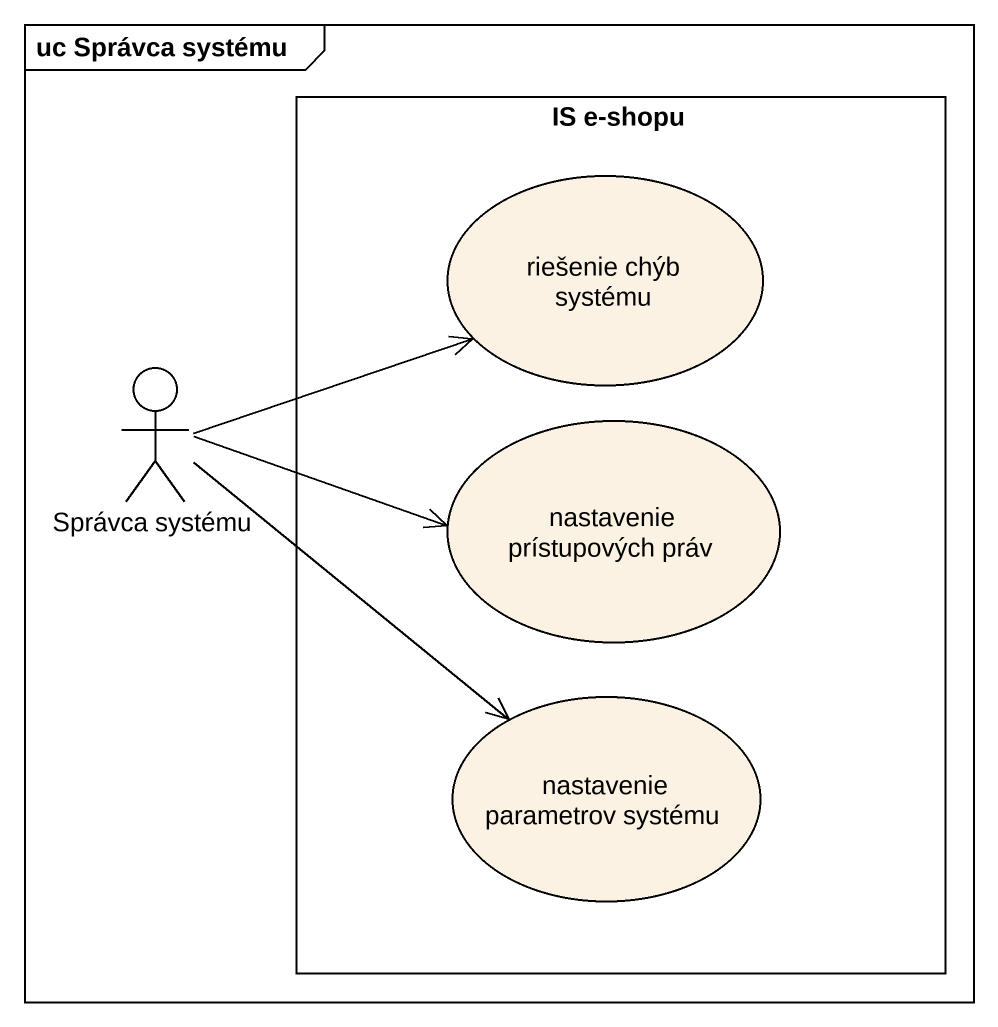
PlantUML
@startuml
mainframe uc Správca systému
rectangle "IS e-shopu" as IS_e_shopu {
  usecase "riešenie chýb systému" as riešenie_chýb_systému
  usecase "nastavenie prístupových práv" as nastavenie_prístupových_práv
  usecase "nastavenie parametrov systému" as nastavenie_parametrov
}
actor "Správca systému" as Správca_systému
Správca_systému -right-> riešenie_chýb_systému
Správca_systému -right-> nastavenie_prístupových_práv
Správca_systému --> nastavenie_parametrov
@enduml
